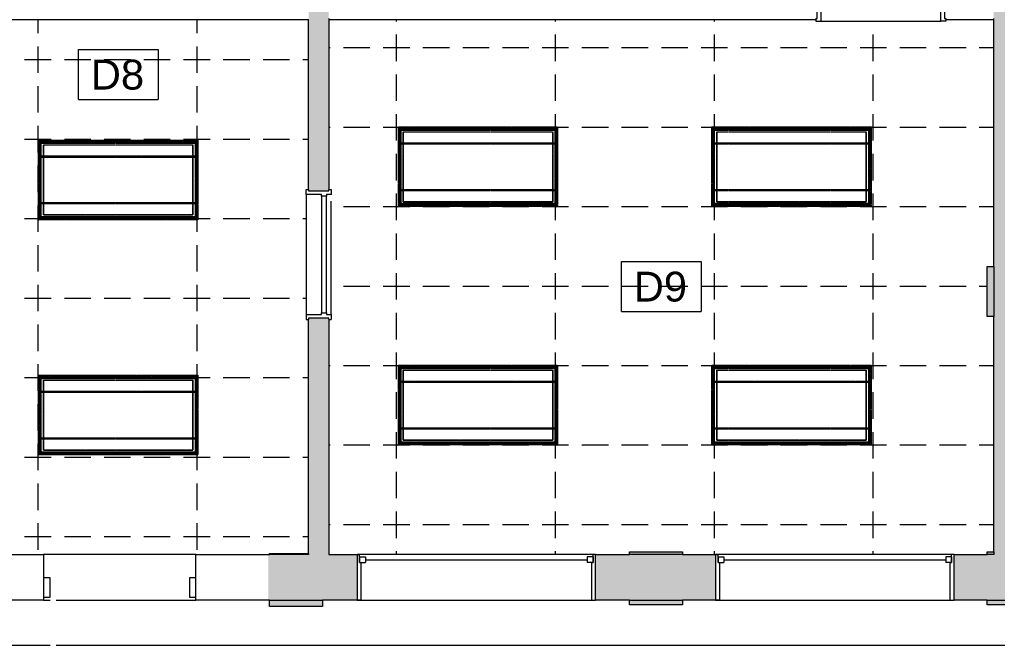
# Model space of a CAD drawing. Header units: inches. Extents: x 741 to 4565, y -315 to 887.
# Drawn here: x 3441.7 to 3737, y -315.1 to -126.1 of the extents above; entities that cross this region are included whole.
import ezdxf

# ---------------------------------------------------------------- set-up
doc = ezdxf.new("R2010")
doc.units = ezdxf.units.IN
doc.header["$MEASUREMENT"] = 0
doc.linetypes.add('Dash 1_16_', pattern=[0.125, 0.0625, -0.0625])
doc.linetypes.add('Demolished', pattern=[0.1875, 0.125, -0.0625])
for name, color, linetype, lineweight in [('A-ANNO-KEYN', 231, 'Continuous', 9), ('A-DETL', 90, 'Continuous', 9), ('A-DETL-MBND', 5, 'Continuous', 13), ('A-DOOR', 31, 'Continuous', 13), ('A-DOOR-FRAM', 31, 'Continuous', 20), ('A-GLAZ', 151, 'Continuous', 13), ('A-WALL', 113, 'Continuous', 13), ('A-WALL-PATT', 111, 'Continuous', 13), ('E-LITE-EQPM', 33, 'Demolished', 9), ('I-WALL', 2, 'Continuous', 13)]:
    doc.layers.add(name, color=color, linetype=linetype, lineweight=lineweight)
doc.styles.add('Arial', font='arial.ttf', dxfattribs={"height": 9})

# ---------------------------------------------------------------- blocks, each defined once
blk = doc.blocks.new('Door-Exterior-Single-Two_Lite - 42_ x 84_-6876867-FIRST FLOOR RCP DEMO')
at = {"layer": 'A-DOOR-FRAM', "color": 250, "linetype": 'Demolished'}
for p, q in [((-21, 6.1875), (-23, 6.1875)), ((-23, 6.1875), (-23, 0.4375)), ((-21, 0.4375), (-21, 6.1875)), ((21, 6.1875), (21, 0.4375)), ((23, 6.1875), (21, 6.1875)), ((23, 0.4375), (23, 6.1875)), ((-23, 0.4375), (-21, 0.4375)), ((21, 0.4375), (23, 0.4375))]:
    blk.add_line(p, q, dxfattribs=at)
blk = doc.blocks.new('Door - Single - Solid Door 36_ x 84_-7220333-FIRST FLOOR RCP DEMO')
at = {"layer": 'A-DOOR', "lineweight": 9}
for p, q in [((-15.63, 2.35), (-15.63, 3.1)), ((-15.63, 3.1), (-14.13, 3.1)), ((-14.13, 3.1), (-14.13, -0.28)), ((22.12, 3.1), (-14.13, 3.1)), ((22.12, -0.28), (22.12, 3.1)), ((23.62, 3.1), (22.12, 3.1)), ((23.62, 2.35), (23.62, 3.1)), ((-15.26, 2.35), (-15.63, 2.35)), ((-15.26, -2.53), (-15.26, 2.35)), ((23.62, 2.35), (23.24, 2.35)), ((23.24, 2.35), (23.24, -2.53)), ((-15.63, -3.28), (-15.63, -2.53)), ((-15.63, -2.53), (-15.26, -2.53)), ((-14.13, -0.28), (-13.63, -0.28)), ((-13.63, -1.78), (-14.13, -1.78)), ((-14.13, -1.78), (-14.13, -3.28)), ((-13.63, -0.28), (-13.63, -1.78)), ((21.62, -0.28), (-13.63, -0.28)), ((-13.63, -1.78), (21.62, -1.78)), ((21.62, -1.78), (21.62, -0.28)), ((21.62, -0.28), (22.12, -0.28)), ((22.12, -1.78), (21.62, -1.78)), ((22.12, -3.28), (22.12, -1.78)), ((23.24, -2.53), (23.62, -2.53)), ((23.62, -3.28), (23.62, -2.53)), ((-14.13, -3.28), (-15.63, -3.28)), ((-14.13, -3.28), (-14.01, -3.28)), ((-12.06, -3.28), (22.12, -3.28)), ((23.62, -3.28), (22.12, -3.28))]:
    blk.add_line(p, q, dxfattribs=at)
blk = doc.blocks.new('Door - Single - Solid Door 36_ x 84_-7220078-FIRST FLOOR RCP DEMO')
at = {"layer": 'A-DOOR', "lineweight": 9}
for p, q in [((-15.63, 3.9), (-14.13, 3.9)), ((-15.63, 3.15), (-15.63, 3.9)), ((-15.26, 3.15), (-15.63, 3.15)), ((-15.26, -2.97), (-15.26, 3.15)), ((-14.13, 3.9), (-14.13, 2.4)), ((-14.01, 3.9), (-14.13, 3.9)), ((22.12, 3.9), (-12.06, 3.9)), ((22.12, 2.4), (22.12, 3.9)), ((22.12, 3.9), (23.62, 3.9)), ((23.62, 3.15), (23.24, 3.15)), ((23.24, 3.15), (23.24, -2.97)), ((23.62, 3.15), (23.62, 3.9)), ((-14.13, 2.4), (-13.63, 2.4)), ((-13.63, 0.9), (-14.13, 0.9)), ((-14.13, 0.9), (-14.13, -3.72)), ((-13.63, 2.4), (-13.63, 0.9)), ((21.62, 2.4), (-13.63, 2.4)), ((-13.63, 0.9), (21.62, 0.9)), ((21.62, 0.9), (21.62, 2.4)), ((21.62, 2.4), (22.12, 2.4)), ((22.12, 0.9), (21.62, 0.9)), ((22.12, -3.72), (22.12, 0.9)), ((-15.63, -3.72), (-15.63, -2.97)), ((-15.63, -2.97), (-15.26, -2.97)), ((-14.13, -3.72), (-15.63, -3.72)), ((-14.13, -3.72), (22.12, -3.72)), ((22.12, -3.72), (23.62, -3.72)), ((23.24, -2.97), (23.62, -2.97)), ((23.62, -3.72), (23.62, -2.97))]:
    blk.add_line(p, q, dxfattribs=at)
blk = doc.blocks.new('Fixed - 72_ x 72_-6876875-FIRST FLOOR RCP DEMO')
at = {"layer": 'A-GLAZ', "color": 8, "lineweight": 20}
for p, q in [((-37.5, 6.9375), (-36.75, 6.9375)), ((-36.75, 4.4375), (-36.75, 6.9375)), ((-36.75, 6.1875), (-36.75, 4.4375)), ((-36.75, 6.1875), (-35, 6.1875)), ((-35, 6.1875), (-35, 4.4375)), ((32, 6.1875), (32, 4.4375)), ((33.75, 6.1875), (32, 6.1875)), ((33.75, 4.4375), (33.75, 6.9375)), ((34.5, 6.9375), (33.75, 6.9375)), ((33.75, 6.1875), (33.75, 4.4375)), ((-36.75, 4.4375), (-35, 4.4375)), ((-36.75, 4.4375), (-36.25, 4.4375)), ((-36.25, -6.9375), (-36.25, 4.4375)), ((-35, 5.3125), (32, 5.3125)), ((33.75, 4.4375), (32, 4.4375)), ((33.25, 4.4375), (33.75, 4.4375)), ((33.25, 4.4375), (33.25, -6.9375)), ((-36.25, -6.9375), (-37.5, -6.9375)), ((33.25, -6.9375), (34.5, -6.9375))]:
    blk.add_line(p, q, dxfattribs=at)
blk = doc.blocks.new('L-Recessed-Axis-Duo - 2 x 4-V18-FIRST FLOOR RCP DEMO')
at = {"layer": 'A-DETL', "linetype": 'Dash 1_16_'}
for p, q in [((-24.03, 12.03), (-24.03, -12.03)), ((24.03, 12.03), (-24.03, 12.03)), ((24.03, -12.03), (24.03, 12.03)), ((-23.7, -11.7), (-23.7, 11.7)), ((-23.7, 11.7), (23.7, 11.7)), ((-23.7, 11.7), (-23.7, -11.7)), ((23.7, 11.7), (-23.7, 11.7)), ((-23.7, 11.7), (-23.7, -11.7)), ((23.7, 11.7), (-23.7, 11.7)), ((23.38, 11.38), (-23.37, 11.38)), ((-23.37, 11.32), (-23.37, 11.38)), ((-23.37, 11.38), (-23.37, 11.36)), ((-23.37, 11.36), (-23.37, 11.28)), ((-23.37, 11.26), (-23.37, 11.32)), ((-23.37, 11.25), (-23.37, 11.31)), ((-23.37, 11.31), (-23.37, 11.3)), ((-23.37, 11.2), (-23.37, 11.31)), ((-23.37, 11.31), (-23.37, 11.3)), ((-23.37, 11.31), (23.38, 11.31)), ((-23.37, 11.31), (23.38, 11.31)), ((-23.37, 11.3), (-23.37, 11.23)), ((-23.37, 11.3), (-23.37, 11.19)), ((-23.37, 11.3), (23.38, 11.3)), ((-23.37, 11.3), (23.38, 11.3)), ((-23.37, 11.28), (-23.37, 11.22)), ((-23.37, 11.21), (-23.37, 11.28)), ((-23.37, 11.28), (-23.37, 11.27)), ((-23.37, 11.28), (23.38, 11.28)), ((-23.37, 11.27), (-23.37, 11.2)), ((-23.37, 11.27), (23.38, 11.27)), ((-23.37, 11.2), (-23.37, 11.26)), ((-23.37, 11.26), (-23.37, 11.14)), ((-23.37, 11.14), (-23.37, 11.26)), ((-23.37, 11.26), (23.38, 11.26)), ((-23.37, 11.26), (23.38, 11.26)), ((-23.37, 11.25), (-23.37, 11.21)), ((-23.37, 6.92), (-23.37, 11.25)), ((23.38, 11.25), (-23.37, 11.25)), ((-23.37, 11.25), (23.38, 11.25)), ((-23.37, 11.19), (-23.37, 11.25)), ((-23.37, 11.25), (23.38, 11.25)), ((-23.37, 11.23), (-23.37, 11.2)), ((-23.37, 11.23), (23.38, 11.23)), ((-23.37, 11.22), (-23.37, 11.19)), ((-23.37, 11.21), (-23.37, 11.19)), ((-23.37, 11.21), (23.38, 11.21)), ((-23.37, 11.19), (-23.37, 11.21)), ((-23.37, 11.21), (23.38, 11.21)), ((-23.37, 11.18), (-23.37, 11.2)), ((-23.37, 11.2), (-23.37, 11.14)), ((-23.37, 11.2), (23.38, 11.2)), ((-23.37, 11.2), (23.38, 11.2)), ((-23.37, 11.19), (-23.37, 11.15)), ((-23.37, 11.19), (23.38, 11.19)), ((-23.37, 11.19), (23.38, 11.19)), ((-23.37, 11.15), (-23.37, 11.18)), ((23.38, 11.18), (-23.37, 11.18)), ((-23.37, 11.17), (23.38, 11.17)), ((-23.37, 11.16), (23.38, 11.16)), ((-23.37, 11.15), (-23.37, 11.12)), ((-23.37, 11.15), (23.38, 11.15)), ((-23.37, 11.14), (-23.37, 11.15)), ((-23.37, 11.15), (23.38, 11.15)), ((-23.37, 11.14), (-23.37, 11.06)), ((-23.37, 11.06), (-23.37, 11.14)), ((-23.37, 11.14), (23.38, 11.14)), ((-23.37, 11.14), (23.38, 11.14)), ((-23.37, 11.14), (23.38, 11.14)), ((-23.37, 11.14), (23.38, 11.14)), ((-23.37, 11.12), (-23.37, 7.07)), ((-23.37, 11.12), (23.38, 11.12)), ((-23.37, 11.06), (23.38, 11.06)), ((-23.37, 11.06), (23.38, 11.06)), ((-23.32, -11.32), (-23.32, 11.32)), ((-23.32, 11.32), (23.32, 11.32)), ((23.32, 11.32), (-23.32, 11.32)), ((-23.32, 11.32), (-23.32, -11.32)), ((-22.57, -10.57), (-22.57, 10.57)), ((-22.57, 10.57), (22.57, 10.57)), ((22.57, 10.57), (-22.57, 10.57)), ((-22.57, 10.57), (-22.57, -10.57)), ((22.57, 10.57), (22.57, -10.57)), ((22.57, -10.57), (22.57, 10.57)), ((23.32, 11.32), (23.32, -11.32)), ((23.32, -11.32), (23.32, 11.32)), ((23.38, 11.36), (23.38, 11.38)), ((23.38, 11.38), (23.38, 11.32)), ((23.38, 11.28), (23.38, 11.36)), ((23.38, 11.32), (23.38, 11.26)), ((23.38, 11.3), (23.38, 11.31)), ((23.38, 11.31), (23.38, 11.2)), ((23.38, 11.3), (23.38, 11.31)), ((23.38, 11.31), (23.38, 11.25)), ((23.38, 11.19), (23.38, 11.3)), ((23.38, 11.23), (23.38, 11.3)), ((23.38, 11.27), (23.38, 11.28)), ((23.38, 11.28), (23.38, 11.21)), ((23.38, 11.22), (23.38, 11.28)), ((23.38, 11.2), (23.38, 11.27)), ((23.38, 11.26), (23.38, 11.14)), ((23.38, 11.14), (23.38, 11.26)), ((23.38, 11.26), (23.38, 11.2)), ((23.38, 11.25), (23.38, 6.92)), ((23.38, 11.21), (23.38, 11.25)), ((23.38, 11.25), (23.38, 11.19)), ((23.38, 11.2), (23.38, 11.23)), ((23.38, 11.19), (23.38, 11.22)), ((23.38, 11.19), (23.38, 11.21)), ((23.38, 11.21), (23.38, 11.19)), ((23.38, 11.14), (23.38, 11.2)), ((23.38, 11.2), (23.38, 11.18)), ((23.38, 11.15), (23.38, 11.19)), ((23.38, 11.18), (23.38, 11.15)), ((23.38, 11.12), (23.38, 11.15)), ((23.38, 11.15), (23.38, 11.14)), ((23.38, 11.14), (23.38, 11.06)), ((23.38, 11.06), (23.38, 11.14)), ((23.38, 7.07), (23.38, 11.12)), ((23.7, 11.7), (23.7, -11.7)), ((23.7, -11.7), (23.7, 11.7)), ((23.7, -11.7), (23.7, 11.7)), ((-23.37, 7.14), (-23.37, 7.15)), ((-23.37, 7.15), (-23.37, 7.07)), ((-23.37, 7.15), (23.38, 7.15)), ((-23.37, 7.06), (-23.37, 7.14)), ((23.38, 7.14), (-23.37, 7.14)), ((23.38, 7.09), (-23.37, 7.09)), ((-23.37, 7.07), (-23.37, 7.04)), ((-23.37, 7.07), (23.38, 7.07)), ((23.38, 7.07), (-23.37, 7.07)), ((-23.37, 7.07), (-23.37, 7.01)), ((-23.37, 7.07), (23.38, 7.07)), ((-23.37, 7.03), (-23.37, 7.06)), ((-23.37, 7.06), (-23.37, 6.95)), ((-23.37, 7.04), (-23.37, 7.06)), ((-23.37, 7.06), (23.38, 7.06)), ((-23.37, 7.04), (-23.37, 7.01)), ((-23.37, 7.04), (23.38, 7.04)), ((-23.37, 7.01), (-23.37, 7.04)), ((-23.37, 7.04), (23.38, 7.04)), ((-23.37, 6.96), (-23.37, 7.03)), ((-23.37, 7.02), (-23.37, 7.03)), ((-23.37, 7.03), (-23.37, 6.91)), ((-23.37, 7.03), (23.38, 7.03)), ((-23.37, 7.03), (23.38, 7.03)), ((-23.37, 6.9), (-23.37, 7.02)), ((-23.37, 7.02), (23.38, 7.02)), ((-23.37, 7.01), (-23.37, 6.98)), ((-23.37, 7.01), (23.38, 7.01)), ((-23.37, 7.01), (-23.37, 6.95)), ((-23.37, 7), (-23.37, 7.01)), ((-23.37, 7.01), (23.38, 7.01)), ((-23.37, 7.01), (23.38, 7.01)), ((-23.37, 6.94), (-23.37, 7)), ((-23.37, 7), (23.38, 7)), ((-23.37, 6.98), (-23.37, 6.95)), ((-23.37, 6.98), (23.38, 6.98)), ((-23.37, 6.95), (-23.37, 6.96)), ((-23.37, 6.95), (-23.37, 6.96)), ((-23.37, 6.96), (-23.37, 6.9)), ((-23.37, 6.96), (23.38, 6.96)), ((-23.37, 6.96), (23.38, 6.96)), ((-23.37, 6.95), (-23.37, 6.92)), ((-23.37, 6.95), (23.38, 6.95)), ((-23.37, 6.95), (23.38, 6.95)), ((-23.37, 6.95), (23.38, 6.95)), ((-23.37, 6.91), (-23.37, 6.94)), ((-23.37, 6.94), (23.38, 6.94)), ((-23.37, 6.92), (23.38, 6.92)), ((-23.37, 6.91), (23.38, 6.91)), ((-23.37, 6.9), (-23.37, 6.85)), ((-23.37, 6.85), (-23.37, 6.9)), ((-23.37, 6.9), (23.38, 6.9)), ((-23.37, 6.85), (23.38, 6.85)), ((23.38, 7.07), (23.38, 7.15)), ((23.38, 7.15), (23.38, 7.14)), ((23.38, 7.14), (23.38, 7.06)), ((23.38, 7.04), (23.38, 7.07)), ((23.38, 7.01), (23.38, 7.07)), ((23.38, 7.06), (23.38, 7.04)), ((23.38, 6.95), (23.38, 7.06)), ((23.38, 7.06), (23.38, 7.03)), ((23.38, 7.01), (23.38, 7.04)), ((23.38, 7.04), (23.38, 7.01)), ((23.38, 6.91), (23.38, 7.03)), ((23.38, 7.03), (23.38, 7.02)), ((23.38, 7.03), (23.38, 6.96)), ((23.38, 7.02), (23.38, 6.9)), ((23.38, 6.98), (23.38, 7.01)), ((23.38, 7.01), (23.38, 7)), ((23.38, 6.95), (23.38, 7.01)), ((23.38, 7), (23.38, 6.94)), ((23.38, 6.95), (23.38, 6.98)), ((23.38, 6.9), (23.38, 6.96)), ((23.38, 6.96), (23.38, 6.95)), ((23.38, 6.96), (23.38, 6.95)), ((23.38, 6.92), (23.38, 6.95)), ((23.38, 6.94), (23.38, 6.91)), ((23.38, 6.9), (23.38, 6.85)), ((23.38, 6.85), (23.38, 6.9)), ((23.38, -6.85), (-23.37, -6.85)), ((-23.37, -6.9), (-23.37, -6.85)), ((-23.37, -6.85), (-23.37, -6.9)), ((-23.37, -7.02), (-23.37, -6.9)), ((-23.37, -6.9), (-23.37, -6.96)), ((-23.37, -6.9), (23.38, -6.9)), ((-23.37, -6.94), (-23.37, -6.91)), ((-23.37, -6.91), (-23.37, -7.03)), ((-23.37, -6.91), (23.38, -6.91)), ((-23.37, -11.25), (-23.37, -6.92)), ((-23.37, -6.92), (-23.37, -6.95)), ((-23.37, -6.92), (23.38, -6.92)), ((-23.37, -7), (-23.37, -6.94)), ((-23.37, -6.94), (23.38, -6.94)), ((-23.37, -6.95), (-23.37, -6.98)), ((-23.37, -6.95), (23.38, -6.95)), ((-23.37, -6.96), (-23.37, -6.95)), ((-23.37, -6.95), (-23.37, -7.06)), ((-23.37, -6.96), (-23.37, -6.95)), ((-23.37, -6.95), (-23.37, -7.01)), ((-23.37, -6.95), (23.38, -6.95)), ((-23.37, -6.95), (23.38, -6.95)), ((-23.37, -7.03), (-23.37, -6.96)), ((-23.37, -6.96), (23.38, -6.96)), ((-23.37, -6.96), (23.38, -6.96)), ((-23.37, -6.98), (-23.37, -7.01)), ((-23.37, -6.98), (23.38, -6.98)), ((-23.37, -7.01), (-23.37, -7)), ((-23.37, -7), (23.38, -7)), ((-23.37, -7.01), (-23.37, -7.04)), ((-23.37, -7.01), (23.38, -7.01)), ((-23.37, -7.04), (-23.37, -7.01)), ((-23.37, -7.01), (-23.37, -7.07)), ((-23.37, -7.01), (23.38, -7.01)), ((-23.37, -7.01), (23.38, -7.01)), ((-23.37, -7.03), (-23.37, -7.02)), ((-23.37, -7.02), (23.38, -7.02)), ((-23.37, -7.06), (-23.37, -7.03)), ((-23.37, -7.03), (23.38, -7.03)), ((-23.37, -7.03), (23.38, -7.03)), ((-23.37, -7.04), (-23.37, -7.07)), ((-23.37, -7.04), (23.38, -7.04)), ((-23.37, -7.06), (-23.37, -7.04)), ((-23.37, -7.04), (23.38, -7.04)), ((-23.37, -7.14), (-23.37, -7.06)), ((-23.37, -7.06), (23.38, -7.06)), ((-23.37, -7.07), (-23.37, -11.12)), ((-23.37, -7.07), (23.38, -7.07)), ((-23.37, -7.07), (23.38, -7.07)), ((-23.37, -7.07), (-23.37, -7.15)), ((-23.37, -7.07), (23.38, -7.07)), ((-23.37, -7.09), (23.38, -7.09)), ((-23.37, -7.15), (-23.37, -7.14)), ((23.38, -7.14), (-23.37, -7.14)), ((-23.37, -7.15), (23.38, -7.15)), ((23.38, -6.9), (23.38, -6.85)), ((23.38, -6.85), (23.38, -6.9)), ((23.38, -6.96), (23.38, -6.9)), ((23.38, -6.9), (23.38, -7.02)), ((23.38, -7.03), (23.38, -6.91)), ((23.38, -6.91), (23.38, -6.94)), ((23.38, -6.95), (23.38, -6.92)), ((23.38, -6.92), (23.38, -11.25)), ((23.38, -6.94), (23.38, -7)), ((23.38, -6.98), (23.38, -6.95)), ((23.38, -7.01), (23.38, -6.95)), ((23.38, -6.95), (23.38, -6.96)), ((23.38, -7.06), (23.38, -6.95)), ((23.38, -6.95), (23.38, -6.96)), ((23.38, -6.96), (23.38, -7.03)), ((23.38, -7.01), (23.38, -6.98)), ((23.38, -7), (23.38, -7.01)), ((23.38, -7.04), (23.38, -7.01)), ((23.38, -7.07), (23.38, -7.01)), ((23.38, -7.01), (23.38, -7.04)), ((23.38, -7.02), (23.38, -7.03)), ((23.38, -7.03), (23.38, -7.06)), ((23.38, -7.07), (23.38, -7.04)), ((23.38, -7.04), (23.38, -7.06)), ((23.38, -7.06), (23.38, -7.14)), ((23.38, -11.12), (23.38, -7.07)), ((23.38, -7.15), (23.38, -7.07)), ((23.38, -7.14), (23.38, -7.15)), ((23.7, -11.7), (-23.7, -11.7)), ((-23.7, -11.7), (23.7, -11.7)), ((-23.7, -11.7), (23.7, -11.7)), ((-23.37, -11.14), (-23.37, -11.06)), ((-23.37, -11.06), (-23.37, -11.14)), ((-23.37, -11.06), (23.38, -11.06)), ((-23.37, -11.06), (23.38, -11.06)), ((-23.37, -11.12), (-23.37, -11.15)), ((-23.37, -11.12), (23.38, -11.12)), ((-23.37, -11.15), (-23.37, -11.14)), ((-23.37, -11.14), (-23.37, -11.2)), ((-23.37, -11.26), (-23.37, -11.14)), ((-23.37, -11.14), (-23.37, -11.26)), ((-23.37, -11.14), (23.38, -11.14)), ((-23.37, -11.14), (23.38, -11.14)), ((-23.37, -11.14), (23.38, -11.14)), ((-23.37, -11.14), (23.38, -11.14)), ((-23.37, -11.15), (-23.37, -11.19)), ((-23.37, -11.15), (23.38, -11.15)), ((-23.37, -11.18), (-23.37, -11.15)), ((-23.37, -11.15), (23.38, -11.15)), ((23.38, -11.16), (-23.37, -11.16)), ((23.38, -11.17), (-23.37, -11.17)), ((-23.37, -11.2), (-23.37, -11.18)), ((23.38, -11.18), (-23.37, -11.18)), ((-23.37, -11.19), (-23.37, -11.21)), ((-23.37, -11.19), (23.38, -11.19)), ((23.38, -11.19), (-23.37, -11.19)), ((-23.37, -11.21), (-23.37, -11.19)), ((-23.37, -11.19), (-23.37, -11.3)), ((-23.37, -11.25), (-23.37, -11.19)), ((-23.37, -11.19), (-23.37, -11.22)), ((-23.37, -11.2), (-23.37, -11.27)), ((-23.37, -11.31), (-23.37, -11.2)), ((-23.37, -11.2), (-23.37, -11.23)), ((-23.37, -11.26), (-23.37, -11.2)), ((-23.37, -11.2), (23.38, -11.2)), ((-23.37, -11.2), (23.38, -11.2)), ((-23.37, -11.21), (-23.37, -11.25)), ((-23.37, -11.21), (23.38, -11.21)), ((-23.37, -11.28), (-23.37, -11.21)), ((-23.37, -11.21), (23.38, -11.21)), ((-23.37, -11.22), (-23.37, -11.28)), ((-23.37, -11.23), (-23.37, -11.3)), ((-23.37, -11.23), (23.38, -11.23)), ((23.38, -11.25), (-23.37, -11.25)), ((-23.37, -11.25), (23.38, -11.25)), ((-23.37, -11.31), (-23.37, -11.25)), ((-23.37, -11.25), (23.38, -11.25)), ((-23.37, -11.32), (-23.37, -11.26)), ((-23.37, -11.26), (23.38, -11.26)), ((-23.37, -11.26), (23.38, -11.26)), ((-23.37, -11.27), (-23.37, -11.28)), ((-23.37, -11.27), (23.38, -11.27)), ((-23.37, -11.28), (-23.37, -11.36)), ((-23.37, -11.28), (23.38, -11.28)), ((-23.37, -11.3), (-23.37, -11.31)), ((-23.37, -11.3), (-23.37, -11.31)), ((-23.37, -11.3), (23.38, -11.3)), ((-23.37, -11.3), (23.38, -11.3)), ((-23.37, -11.31), (23.38, -11.31)), ((-23.37, -11.31), (23.38, -11.31)), ((-23.37, -11.38), (-23.37, -11.32)), ((-23.37, -11.36), (-23.37, -11.38)), ((-23.37, -11.38), (23.38, -11.38)), ((-23.32, -11.32), (23.32, -11.32)), ((-23.32, -11.32), (23.32, -11.32)), ((-22.57, -10.57), (22.57, -10.57)), ((-22.57, -10.57), (22.57, -10.57)), ((23.38, -11.14), (23.38, -11.06)), ((23.38, -11.06), (23.38, -11.14)), ((23.38, -11.15), (23.38, -11.12)), ((23.38, -11.26), (23.38, -11.14)), ((23.38, -11.14), (23.38, -11.26)), ((23.38, -11.2), (23.38, -11.14)), ((23.38, -11.14), (23.38, -11.15)), ((23.38, -11.19), (23.38, -11.15)), ((23.38, -11.15), (23.38, -11.18)), ((23.38, -11.18), (23.38, -11.2)), ((23.38, -11.21), (23.38, -11.19)), ((23.38, -11.22), (23.38, -11.19)), ((23.38, -11.19), (23.38, -11.25)), ((23.38, -11.3), (23.38, -11.19)), ((23.38, -11.19), (23.38, -11.21)), ((23.38, -11.2), (23.38, -11.26)), ((23.38, -11.23), (23.38, -11.2)), ((23.38, -11.2), (23.38, -11.31)), ((23.38, -11.27), (23.38, -11.2)), ((23.38, -11.25), (23.38, -11.21)), ((23.38, -11.21), (23.38, -11.28)), ((23.38, -11.28), (23.38, -11.22)), ((23.38, -11.3), (23.38, -11.23)), ((23.38, -11.25), (23.38, -11.31)), ((23.38, -11.26), (23.38, -11.32)), ((23.38, -11.28), (23.38, -11.27)), ((23.38, -11.36), (23.38, -11.28)), ((23.38, -11.31), (23.38, -11.3)), ((23.38, -11.31), (23.38, -11.3)), ((23.38, -11.32), (23.38, -11.38)), ((23.38, -11.38), (23.38, -11.36)), ((-24.03, -12.03), (24.03, -12.03))]:
    blk.add_line(p, q, dxfattribs=at)
for points, knots in [([(-23.97, 11.97), (-23.98, 11.98), (-23.98, 11.98), (-23.99, 11.99), (-24, 12), (-24.01, 12.01), (-24.01, 12.01), (-24.02, 12.02), (-24.02, 12.02), (-24.03, 12.03), (-24.03, 12.03), (-24.03, 12.03), (-24.03, 12.03)], [0, 0, 0, 0, 0.166667, 0.25, 0.333333, 0.416667, 0.5, 0.583333, 0.666667, 0.75, 0.833333, 1, 1, 1, 1]), ([(-24.03, 12.03), (-24.03, 12.03), (-24.03, 12.03), (-24.03, 12.03), (-24.02, 12.02), (-24.02, 12.02), (-24.01, 12.01), (-24.01, 12.01), (-24, 12), (-23.99, 11.99), (-23.98, 11.98), (-23.98, 11.98), (-23.97, 11.97)], [0, 0, 0, 0, 0.166667, 0.25, 0.333333, 0.416667, 0.5, 0.583333, 0.666667, 0.75, 0.833333, 1, 1, 1, 1]), ([(-24, 12), (-24, 12), (-24, 12), (-24, 12), (-23.99, 11.99), (-23.99, 11.99), (-23.98, 11.98), (-23.98, 11.98), (-23.97, 11.97), (-23.97, 11.97)], [0, 0, 0, 0, 0.166667, 0.333333, 0.458333, 0.583333, 0.708333, 0.833333, 1, 1, 1, 1]), ([(23.97, 11.97), (23.98, 11.98), (23.98, 11.98), (23.99, 11.99), (24, 12), (24.01, 12.01), (24.01, 12.01), (24.02, 12.02), (24.02, 12.02), (24.03, 12.03), (24.03, 12.03), (24.03, 12.03), (24.03, 12.03)], [0, 0, 0, 0, 0.166667, 0.25, 0.333333, 0.416667, 0.5, 0.583333, 0.666667, 0.75, 0.833333, 1, 1, 1, 1]), ([(24.03, 12.03), (24.03, 12.03), (24.03, 12.03), (24.03, 12.03), (24.02, 12.02), (24.02, 12.02), (24.01, 12.01), (24.01, 12.01), (24, 12), (23.99, 11.99), (23.98, 11.98), (23.98, 11.98), (23.97, 11.97)], [0, 0, 0, 0, 0.166667, 0.25, 0.333333, 0.416667, 0.5, 0.583333, 0.666667, 0.75, 0.833333, 1, 1, 1, 1]), ([(24, 12), (24, 12), (24, 12), (24, 12), (23.99, 11.99), (23.99, 11.99), (23.98, 11.98), (23.98, 11.98), (23.97, 11.97), (23.97, 11.97)], [0, 0, 0, 0, 0.166667, 0.333333, 0.458333, 0.583333, 0.708333, 0.833333, 1, 1, 1, 1]), ([(-23.73, 11.73), (-23.73, 11.73), (-23.72, 11.72), (-23.71, 11.71), (-23.7, 11.7), (-23.69, 11.69), (-23.69, 11.69), (-23.68, 11.68), (-23.68, 11.68), (-23.67, 11.67), (-23.67, 11.67), (-23.67, 11.67), (-23.67, 11.67)], [0, 0, 0, 0, 0.166667, 0.25, 0.333333, 0.416667, 0.5, 0.583333, 0.666667, 0.75, 0.833333, 1, 1, 1, 1]), ([(-23.7, 11.7), (-23.7, 11.7), (-23.7, 11.7), (-23.7, 11.7), (-23.71, 11.71), (-23.71, 11.71), (-23.72, 11.72), (-23.72, 11.72), (-23.73, 11.73), (-23.73, 11.73)], [0, 0, 0, 0, 0.166667, 0.333333, 0.458333, 0.583333, 0.708333, 0.833333, 1, 1, 1, 1]), ([(-23.64, 11.64), (-23.65, 11.65), (-23.65, 11.65), (-23.66, 11.66), (-23.67, 11.67), (-23.68, 11.68), (-23.68, 11.68), (-23.69, 11.69), (-23.69, 11.69), (-23.7, 11.7), (-23.7, 11.7), (-23.7, 11.7), (-23.7, 11.7)], [0, 0, 0, 0, 0.166667, 0.25, 0.333333, 0.416667, 0.5, 0.583333, 0.666667, 0.75, 0.833333, 1, 1, 1, 1]), ([(-23.67, 11.67), (-23.67, 11.67), (-23.67, 11.67), (-23.67, 11.67), (-23.66, 11.66), (-23.66, 11.66), (-23.65, 11.65), (-23.65, 11.65), (-23.64, 11.64), (-23.64, 11.64)], [0, 0, 0, 0, 0.166667, 0.333333, 0.458333, 0.583333, 0.708333, 0.833333, 1, 1, 1, 1]), ([(23.64, 11.64), (23.65, 11.65), (23.65, 11.65), (23.66, 11.66), (23.67, 11.67), (23.68, 11.68), (23.68, 11.68), (23.69, 11.69), (23.69, 11.69), (23.7, 11.7), (23.7, 11.7), (23.7, 11.7), (23.7, 11.7)], [0, 0, 0, 0, 0.166667, 0.25, 0.333333, 0.416667, 0.5, 0.583333, 0.666667, 0.75, 0.833333, 1, 1, 1, 1]), ([(23.67, 11.67), (23.67, 11.67), (23.67, 11.67), (23.67, 11.67), (23.66, 11.66), (23.66, 11.66), (23.65, 11.65), (23.65, 11.65), (23.64, 11.64), (23.64, 11.64)], [0, 0, 0, 0, 0.166667, 0.333333, 0.458333, 0.583333, 0.708333, 0.833333, 1, 1, 1, 1]), ([(23.73, 11.73), (23.73, 11.73), (23.72, 11.72), (23.71, 11.71), (23.7, 11.7), (23.69, 11.69), (23.69, 11.69), (23.68, 11.68), (23.68, 11.68), (23.67, 11.67), (23.67, 11.67), (23.67, 11.67), (23.67, 11.67)], [0, 0, 0, 0, 0.166667, 0.25, 0.333333, 0.416667, 0.5, 0.583333, 0.666667, 0.75, 0.833333, 1, 1, 1, 1]), ([(23.7, 11.7), (23.7, 11.7), (23.7, 11.7), (23.7, 11.7), (23.71, 11.71), (23.71, 11.71), (23.72, 11.72), (23.72, 11.72), (23.73, 11.73), (23.73, 11.73)], [0, 0, 0, 0, 0.166667, 0.333333, 0.458333, 0.583333, 0.708333, 0.833333, 1, 1, 1, 1]), ([(-23.67, -11.67), (-23.67, -11.67), (-23.67, -11.67), (-23.67, -11.67), (-23.68, -11.68), (-23.68, -11.68), (-23.69, -11.69), (-23.69, -11.69), (-23.7, -11.7), (-23.71, -11.71), (-23.72, -11.72), (-23.73, -11.73), (-23.73, -11.73)], [-1, -1, -1, -1, -0.833333, -0.75, -0.666667, -0.583333, -0.5, -0.416667, -0.333333, -0.25, -0.166667, 0, 0, 0, 0]), ([(-23.73, -11.73), (-23.73, -11.73), (-23.72, -11.72), (-23.71, -11.71), (-23.71, -11.71), (-23.7, -11.7), (-23.7, -11.7), (-23.7, -11.7), (-23.7, -11.7)], [-1, -1, -1, -1, -0.75, -0.583333, -0.458333, -0.333333, -0.166667, 0, 0, 0, 0]), ([(-23.7, -11.7), (-23.7, -11.7), (-23.7, -11.7), (-23.7, -11.7), (-23.69, -11.69), (-23.69, -11.69), (-23.68, -11.68), (-23.68, -11.68), (-23.67, -11.67), (-23.66, -11.66), (-23.65, -11.65), (-23.65, -11.65), (-23.64, -11.64)], [-1, -1, -1, -1, -0.833333, -0.75, -0.666667, -0.583333, -0.5, -0.416667, -0.333333, -0.25, -0.166667, 0, 0, 0, 0]), ([(-23.64, -11.64), (-23.65, -11.65), (-23.65, -11.65), (-23.66, -11.66), (-23.66, -11.66), (-23.67, -11.67), (-23.67, -11.67), (-23.67, -11.67), (-23.67, -11.67)], [-1, -1, -1, -1, -0.75, -0.583333, -0.458333, -0.333333, -0.166667, 0, 0, 0, 0]), ([(23.67, -11.67), (23.67, -11.67), (23.67, -11.67), (23.67, -11.67), (23.66, -11.66), (23.66, -11.66), (23.65, -11.65), (23.65, -11.65), (23.64, -11.64), (23.64, -11.64)], [0, 0, 0, 0, 0.166667, 0.333333, 0.458333, 0.583333, 0.708333, 0.833333, 1, 1, 1, 1]), ([(23.64, -11.64), (23.65, -11.65), (23.65, -11.65), (23.66, -11.66), (23.67, -11.67), (23.68, -11.68), (23.68, -11.68), (23.69, -11.69), (23.69, -11.69), (23.7, -11.7), (23.7, -11.7), (23.7, -11.7), (23.7, -11.7)], [0, 0, 0, 0, 0.166667, 0.25, 0.333333, 0.416667, 0.5, 0.583333, 0.666667, 0.75, 0.833333, 1, 1, 1, 1]), ([(23.73, -11.73), (23.73, -11.73), (23.72, -11.72), (23.71, -11.71), (23.7, -11.7), (23.69, -11.69), (23.69, -11.69), (23.68, -11.68), (23.68, -11.68), (23.67, -11.67), (23.67, -11.67), (23.67, -11.67), (23.67, -11.67)], [0, 0, 0, 0, 0.166667, 0.25, 0.333333, 0.416667, 0.5, 0.583333, 0.666667, 0.75, 0.833333, 1, 1, 1, 1]), ([(23.7, -11.7), (23.7, -11.7), (23.7, -11.7), (23.7, -11.7), (23.71, -11.71), (23.71, -11.71), (23.72, -11.72), (23.72, -11.72), (23.73, -11.73), (23.73, -11.73)], [0, 0, 0, 0, 0.166667, 0.333333, 0.458333, 0.583333, 0.708333, 0.833333, 1, 1, 1, 1]), ([(-24.03, -12.03), (-24.03, -12.03), (-24.03, -12.03), (-24.03, -12.03), (-24.02, -12.02), (-24.02, -12.02), (-24.01, -12.01), (-24.01, -12.01), (-24, -12), (-23.99, -11.99), (-23.98, -11.98), (-23.98, -11.98), (-23.97, -11.97)], [-1, -1, -1, -1, -0.833333, -0.75, -0.666667, -0.583333, -0.5, -0.416667, -0.333333, -0.25, -0.166667, 0, 0, 0, 0]), ([(-23.97, -11.97), (-23.98, -11.98), (-23.98, -11.98), (-23.99, -11.99), (-24, -12), (-24.01, -12.01), (-24.01, -12.01), (-24.02, -12.02), (-24.02, -12.02), (-24.03, -12.03), (-24.03, -12.03), (-24.03, -12.03), (-24.03, -12.03)], [-1, -1, -1, -1, -0.833333, -0.75, -0.666667, -0.583333, -0.5, -0.416667, -0.333333, -0.25, -0.166667, 0, 0, 0, 0]), ([(-23.97, -11.97), (-23.98, -11.98), (-23.98, -11.98), (-23.99, -11.99), (-23.99, -11.99), (-24, -12), (-24, -12), (-24, -12), (-24, -12)], [-1, -1, -1, -1, -0.75, -0.583333, -0.458333, -0.333333, -0.166667, 0, 0, 0, 0]), ([(24, -12), (24, -12), (24, -12), (24, -12), (23.99, -11.99), (23.99, -11.99), (23.98, -11.98), (23.98, -11.98), (23.97, -11.97), (23.97, -11.97)], [0, 0, 0, 0, 0.166667, 0.333333, 0.458333, 0.583333, 0.708333, 0.833333, 1, 1, 1, 1]), ([(23.97, -11.97), (23.98, -11.98), (23.98, -11.98), (23.99, -11.99), (24, -12), (24.01, -12.01), (24.01, -12.01), (24.02, -12.02), (24.02, -12.02), (24.03, -12.03), (24.03, -12.03), (24.03, -12.03), (24.03, -12.03)], [0, 0, 0, 0, 0.166667, 0.25, 0.333333, 0.416667, 0.5, 0.583333, 0.666667, 0.75, 0.833333, 1, 1, 1, 1]), ([(24.03, -12.03), (24.03, -12.03), (24.03, -12.03), (24.03, -12.03), (24.02, -12.02), (24.02, -12.02), (24.01, -12.01), (24.01, -12.01), (24, -12), (23.99, -11.99), (23.98, -11.98), (23.98, -11.98), (23.97, -11.97)], [0, 0, 0, 0, 0.166667, 0.25, 0.333333, 0.416667, 0.5, 0.583333, 0.666667, 0.75, 0.833333, 1, 1, 1, 1])]:
    blk.add_open_spline(points, degree=3, knots=knots, dxfattribs=at)
for points in [[(-23.97, 11.97), (-23.97, 11.97), (-23.98, 11.98), (-23.99, 11.99), (-23.99, 11.99), (-24, 12), (-24, 12), (-24, 12), (-24, 12)], [(23.97, 11.97), (23.97, 11.97), (23.98, 11.98), (23.99, 11.99), (23.99, 11.99), (24, 12), (24, 12), (24, 12), (24, 12)], [(-24, -12), (-24, -12), (-24, -12), (-24, -12), (-23.99, -11.99), (-23.99, -11.99), (-23.98, -11.98), (-23.97, -11.97), (-23.97, -11.97)], [(23.97, -11.97), (23.97, -11.97), (23.98, -11.98), (23.99, -11.99), (23.99, -11.99), (24, -12), (24, -12), (24, -12), (24, -12)]]:
    blk.add_open_spline(points, degree=3, dxfattribs=at)
blk = doc.blocks.new('Keynote Tag - Keynote Number - Boxed-135510-FIRST FLOOR RCP DEMO')
at = {"layer": 'A-ANNO-KEYN'}
for p, q in [((-0.125, -0.0792), (-0.125, 0.0781)), ((-0.125, 0.0781), (0.125, 0.0781)), ((0.125, 0.0781), (0.125, -0.0792)), ((-0.125, -0.0792), (0.125, -0.0792))]:
    blk.add_line(p, q, dxfattribs=at)

msp = doc.modelspace()

# ---------------------------------------------------------------- hatches: boundary and pattern name
at = {"layer": 'A-DETL-MBND', "lineweight": 9}
h = msp.add_hatch(dxfattribs=at)
h.set_pattern_fill('FP_12', color=256, style=0, pattern_type=2)
h.set_pattern_definition([(0, (3495.212, -186.25), (48, -24), [4, -4, 8, -4, -28]), (0, (3495.212, -186.25), (48, -24), [-20, 8, -4, 8, -4, -4]), (0, (3495.212, -186.25), (48, -24), [-44, 4, 0]), (270, (3495.21, -186.25), (-48, -24), [4, -4, 8, -4, -4]), (270, (3495.21, -186.25), (-48, -24), [-20, 4, 0])])
h.paths.add_polyline_path([(3507.02, -287.6), (3517.16, -287.6), (3517.16, -287.37), (3528.99, -287.37), (3528.99, -216.67), (3528.24, -216.67), (3528.24, -177.42), (3528.99, -177.42), (3528.96, -126.13), (3414.07, -126.17), (3414.07, -177.23), (3414.82, -177.23), (3414.82, -216.48), (3414.07, -216.48), (3414.07, -287.2), (3425, -287.2), (3425, -287.6), (3505.82, -287.6)], flags=0)
h.paths.add_polyline_path([(3475.33, -257.24), (3447.8, -257.24), (3447.8, -233.84), (3495.21, -233.84), (3495.21, -257.24), (3486.76, -257.24)], flags=0)
h.paths.add_polyline_path([(3452.48, -186.24), (3447.8, -186.24), (3447.8, -162.84), (3495.21, -162.84), (3495.21, -186.24), (3463.9, -186.24)], flags=0)
h.paths.add_polyline_path([(3486.76, -112.13), (3509.44, -112.13), (3509.44, -111.24), (3515.57, -111.24), (3515.57, 2.2), (3427.21, 2.2), (3427.21, -111.42), (3433.93, -111.42), (3433.93, -112.13), (3463.9, -112.13)], flags=0)
h.paths.add_polyline_path([(3447.8, -89.56), (3447.8, -66.16), (3495.21, -66.16), (3495.21, -89.56), (3452.48, -89.56)], flags=0)
h = msp.add_hatch(dxfattribs=at)
h.set_pattern_fill('FP_11', color=256, style=0, pattern_type=2)
h.set_pattern_definition([(180, (3651.497, -206.71), (-48, 24), [4, -4, 8, -4, -28]), (180, (3651.497, -206.71), (-48, 24), [-20, 8, -4, 8, -4, -4]), (180, (3651.497, -206.71), (-48, 24), [-44, 4, 0]), (90, (3651.497, -206.71), (48, 24), [4, -4, 8, -4, -4]), (90, (3651.497, -206.71), (48, 24), [-20, 4, 0])])
h.paths.add_polyline_path([(3723.91, -287.6), (3733.89, -287.6), (3733.89, -286.87), (3735.88, -286.87), (3735.88, -215.73), (3733.93, -215.73), (3733.93, -200.73), (3735.88, -200.73), (3735.88, -126.13), (3721.44, -126.13), (3721.44, -126.57), (3682.19, -126.57), (3682.19, -126.13), (3535.11, -126.13), (3535.11, -177.42), (3535.86, -177.42), (3535.86, -179.04), (3561.32, -204.5), (3560.35, -205.47), (3535.86, -180.99), (3535.86, -216.67), (3535.11, -216.67), (3535.11, -287.6), (3625.91, -287.6), (3625.91, -286.87), (3641.91, -286.87), (3641.91, -287.6), (3723.67, -287.6)], flags=0)
h.paths.add_polyline_path([(3556.45, -254.24), (3556.45, -230.84), (3603.85, -230.84), (3603.85, -254.24), (3561.03, -254.24)], flags=0)
h.paths.add_polyline_path([(3651.12, -254.24), (3651.12, -230.84), (3698.52, -230.84), (3698.52, -254.24), (3652.45, -254.24)], flags=0)
h.paths.add_polyline_path([(3556.45, -182.24), (3556.45, -158.84), (3603.85, -158.84), (3603.85, -182.24), (3566.75, -182.24)], flags=0)
h.paths.add_polyline_path([(3651.12, -182.24), (3651.12, -158.84), (3698.52, -158.84), (3698.52, -182.24), (3658.16, -182.24)], flags=0)
at = {"layer": 'A-WALL'}
msp.add_hatch(color=250, dxfattribs=at).paths.add_polyline_path([(3735.88, -215.73), (3735.88, -200.73), (3733.93, -200.73), (3733.93, -215.73)], flags=0)
h = msp.add_hatch(color=250, dxfattribs=at)
h.paths.add_polyline_path([(3533.16, -303.37), (3533.16, -301.48), (3517.16, -301.48), (3517.16, -303.37)], flags=0)
h.paths.add_polyline_path([(3517.16, -287.6), (3528.99, -287.6), (3528.99, -287.37), (3517.16, -287.37)], flags=0)
h = msp.add_hatch(color=250, dxfattribs=at)
h.paths.add_polyline_path([(3641.91, -302.87), (3641.91, -301.48), (3625.91, -301.48), (3625.91, -302.87)], flags=0)
h.paths.add_polyline_path([(3641.91, -287.6), (3641.91, -286.87), (3625.91, -286.87), (3625.91, -287.6)], flags=0)
h = msp.add_hatch(color=250, dxfattribs=at)
h.paths.add_polyline_path([(3738.15, -302.87), (3749.89, -302.87), (3749.89, -286.87), (3749.76, -286.87), (3749.76, -301.48), (3733.89, -301.48), (3733.89, -302.87)], flags=0)
h.paths.add_polyline_path([(3733.89, -287.6), (3735.88, -287.6), (3735.88, -286.87), (3733.89, -286.87)], flags=0)
at = {"layer": 'A-WALL-PATT', "lineweight": 9}
msp.add_hatch(color=7, dxfattribs=at).paths.add_polyline_path([(3738.15, -301.48), (3749.76, -301.48), (3749.76, -97.19), (3735.88, -97.19), (3735.88, -301.48)], flags=0)
h = msp.add_hatch(color=7, dxfattribs=at)
h.paths.add_polyline_path([(3535.11, -287.6), (3535.11, -216.29), (3528.99, -216.29), (3528.99, -287.6)], flags=0)
h.paths.add_polyline_path([(3534.36, -177.79), (3535.11, -177.79), (3535.11, -119.98), (3528.99, -119.98), (3528.99, -177.79), (3532.86, -177.79)], flags=0)
h = msp.add_hatch(color=7, dxfattribs=at)
h.paths.add_polyline_path([(3723.91, -301.48), (3735.88, -301.48), (3735.88, -287.6), (3723.91, -287.6), (3723.91, -293.49)], flags=0)
h.paths.add_polyline_path([(3615.66, -301.48), (3651.91, -301.48), (3651.91, -287.6), (3615.66, -287.6), (3615.66, -293.49)], flags=0)
h.paths.add_polyline_path([(3517.16, -301.48), (3543.66, -301.48), (3543.66, -287.6), (3516.82, -287.6), (3516.82, -301.48)], flags=0)

# ---------------------------------------------------------------- linework, layer by layer
at = {"layer": 'A-DETL-MBND', "lineweight": 9}
for p, q in [((3433.93, -126.13), (3528.99, -126.13)), ((3535.11, -126.13), (3682.19, -126.13)), ((3721.44, -126.13), (3735.88, -126.13)), ((3603.85, -158.84), (3556.45, -158.84)), ((3556.45, -158.84), (3556.45, -182.24)), ((3603.85, -182.24), (3603.85, -158.84)), ((3698.52, -158.84), (3651.12, -158.84)), ((3651.12, -158.84), (3651.12, -182.24)), ((3698.52, -182.24), (3698.52, -158.84)), ((3495.21, -162.84), (3447.8, -162.84)), ((3447.8, -162.84), (3447.8, -186.24)), ((3495.21, -186.24), (3495.21, -162.84)), ((3556.45, -182.24), (3603.85, -182.24)), ((3651.12, -182.24), (3698.52, -182.24)), ((3447.8, -186.24), (3495.21, -186.24)), ((3603.85, -230.84), (3556.45, -230.84)), ((3556.45, -230.84), (3556.45, -254.24)), ((3603.85, -254.24), (3603.85, -230.84)), ((3698.52, -230.84), (3651.12, -230.84)), ((3651.12, -230.84), (3651.12, -254.24)), ((3698.52, -254.24), (3698.52, -230.84)), ((3495.21, -233.84), (3447.8, -233.84)), ((3447.8, -233.84), (3447.8, -257.24)), ((3495.21, -257.24), (3495.21, -233.84)), ((3556.45, -254.24), (3603.85, -254.24)), ((3651.12, -254.24), (3698.52, -254.24)), ((3447.8, -257.24), (3495.21, -257.24)), ((3450.99, -315.1), (3182.83, -315.1)), ((3759.2, -315.1), (3452.74, -315.1))]:
    msp.add_line(p, q, dxfattribs=at)
at = {"layer": 'A-WALL', "color": 8, "lineweight": 20}
for p, q in [((3735.88, -200.73), (3735.88, -125.82)), ((3733.93, -215.73), (3733.93, -200.73)), ((3733.93, -200.73), (3735.88, -200.73)), ((3735.88, -215.73), (3733.93, -215.73)), ((3735.88, -286.87), (3735.88, -215.73)), ((3517.16, -287.6), (3517.16, -287.37)), ((3517.16, -287.37), (3528.99, -287.37)), ((3535.11, -287.6), (3543.66, -287.6)), ((3543.66, -287.6), (3543.66, -301.48)), ((3615.66, -301.48), (3615.66, -287.6)), ((3615.66, -287.6), (3625.91, -287.6)), ((3625.91, -287.6), (3625.91, -286.87)), ((3625.91, -286.87), (3641.91, -286.87)), ((3641.91, -286.87), (3641.91, -287.6)), ((3641.91, -287.6), (3651.91, -287.6)), ((3651.91, -287.6), (3651.91, -301.48)), ((3723.91, -301.48), (3723.91, -287.6)), ((3723.91, -287.6), (3733.89, -287.6)), ((3733.89, -287.6), (3733.89, -286.87)), ((3733.89, -286.87), (3735.88, -286.87)), ((3517.16, -303.37), (3517.16, -301.48)), ((3533.16, -303.37), (3517.16, -303.37)), ((3533.16, -301.48), (3533.16, -303.37)), ((3543.66, -301.48), (3533.16, -301.48)), ((3625.91, -301.48), (3615.66, -301.48)), ((3625.91, -302.87), (3625.91, -301.48)), ((3641.91, -302.87), (3625.91, -302.87)), ((3641.91, -301.48), (3641.91, -302.87)), ((3651.91, -301.48), (3641.91, -301.48)), ((3733.89, -301.48), (3723.91, -301.48)), ((3733.89, -302.87), (3733.89, -301.48)), ((3749.89, -302.87), (3733.89, -302.87))]:
    msp.add_line(p, q, dxfattribs=at)
at = {"layer": 'A-WALL', "lineweight": 9}
for p, q in [((3735.88, -200.73), (3735.88, -215.73)), ((3528.99, -287.6), (3517.16, -287.6)), ((3528.99, -287.37), (3528.99, -287.6)), ((3615.66, -287.6), (3543.66, -287.6)), ((3641.91, -287.6), (3625.91, -287.6)), ((3723.91, -287.6), (3651.91, -287.6)), ((3735.88, -287.6), (3733.89, -287.6)), ((3735.88, -286.87), (3735.88, -287.6)), ((3517.16, -301.48), (3533.16, -301.48)), ((3543.66, -301.48), (3615.66, -301.48)), ((3625.91, -301.48), (3641.91, -301.48)), ((3651.91, -301.48), (3723.91, -301.48)), ((3733.89, -301.48), (3735.88, -301.48)), ((3735.88, -301.48), (3749.76, -301.48))]:
    msp.add_line(p, q, dxfattribs=at)
at = {"layer": 'A-WALL', "color": 250, "linetype": 'Demolished', "lineweight": 20}
for p, q in [((3425, -287.6), (3448.99, -287.6)), ((3448.99, -287.6), (3448.99, -294.73)), ((3494.99, -294.73), (3494.99, -287.6)), ((3494.99, -287.6), (3517.16, -287.6)), ((3448.99, -300.48), (3448.99, -301.48)), ((3494.99, -301.48), (3494.99, -300.48)), ((3448.99, -301.48), (3425, -301.48)), ((3517.16, -301.48), (3494.99, -301.48))]:
    msp.add_line(p, q, dxfattribs=at)
at = {"layer": 'A-WALL', "color": 7, "linetype": 'Demolished', "lineweight": 9}
for p, q in [((3494.99, -287.6), (3448.99, -287.6)), ((3448.99, -301.48), (3450.99, -301.48)), ((3452.74, -301.48), (3494.99, -301.48))]:
    msp.add_line(p, q, dxfattribs=at)
at = {"layer": 'I-WALL', "color": 8, "lineweight": 20}
for p, q in [((3528.99, -177.42), (3528.99, -126.1)), ((3535.11, -125.82), (3535.11, -177.42)), ((3528.99, -287.37), (3528.99, -216.67)), ((3535.11, -216.67), (3535.11, -287.6))]:
    msp.add_line(p, q, dxfattribs=at)

# ---------------------------------------------------------------- block references
at = {"layer": 'A-ANNO-KEYN', "xscale": 95.99999999999994, "yscale": 95.99999999999994, "zscale": 95.99999999999994}
for p in [(3471.53, -142.7), (3635.5, -206.71)]:
    msp.add_blockref('Keynote Tag - Keynote Number - Boxed-135510-FIRST FLOOR RCP DEMO', p, dxfattribs=at)
at = {"layer": 'A-DOOR'}
for name, p, rotation in [('Door - Single - Solid Door 36_ x 84_-7220333-FIRST FLOOR RCP DEMO', (3705.81, -123.47), 180), ('Door - Single - Solid Door 36_ x 84_-7220078-FIRST FLOOR RCP DEMO', (3531.96, -193.05), 269.9999999999999)]:
    msp.add_blockref(name, p, dxfattribs=dict(at, rotation=rotation))
at = {"layer": 'A-DOOR', "color": 7, "linetype": 'Demolished', "lineweight": 9, "rotation": 180}
msp.add_blockref('Door-Exterior-Single-Two_Lite - 42_ x 84_-6876867-FIRST FLOOR RCP DEMO', (3471.99, -294.29), dxfattribs=at)
at = {"layer": 'A-GLAZ'}
for p in [(3581.16, -294.54), (3689.41, -294.54)]:
    msp.add_blockref('Fixed - 72_ x 72_-6876875-FIRST FLOOR RCP DEMO', p, dxfattribs=at)
at = {"layer": 'E-LITE-EQPM', "linetype": 'Dash 1_16_', "extrusion": (0, 0, -1), "rotation": 180}
for p in [(-3580.15, -170.54), (-3674.82, -170.54), (-3471.51, -174.54), (-3580.15, -242.54), (-3674.82, -242.54), (-3471.51, -245.54)]:
    msp.add_blockref('L-Recessed-Axis-Duo - 2 x 4-V18-FIRST FLOOR RCP DEMO', p, dxfattribs=at)

# ---------------------------------------------------------------- texts
at = {"layer": 'A-ANNO-KEYN', "char_height": 9, "width": 19.695, "attachment_point": 1, "style": 'Arial'}
for s, insert in [('D8', (3463.25, -138.25)), ('D9', (3627.21, -202.26))]:
    msp.add_mtext(s, dxfattribs=dict(at, insert=insert))

doc.saveas('drawing.dxf')
